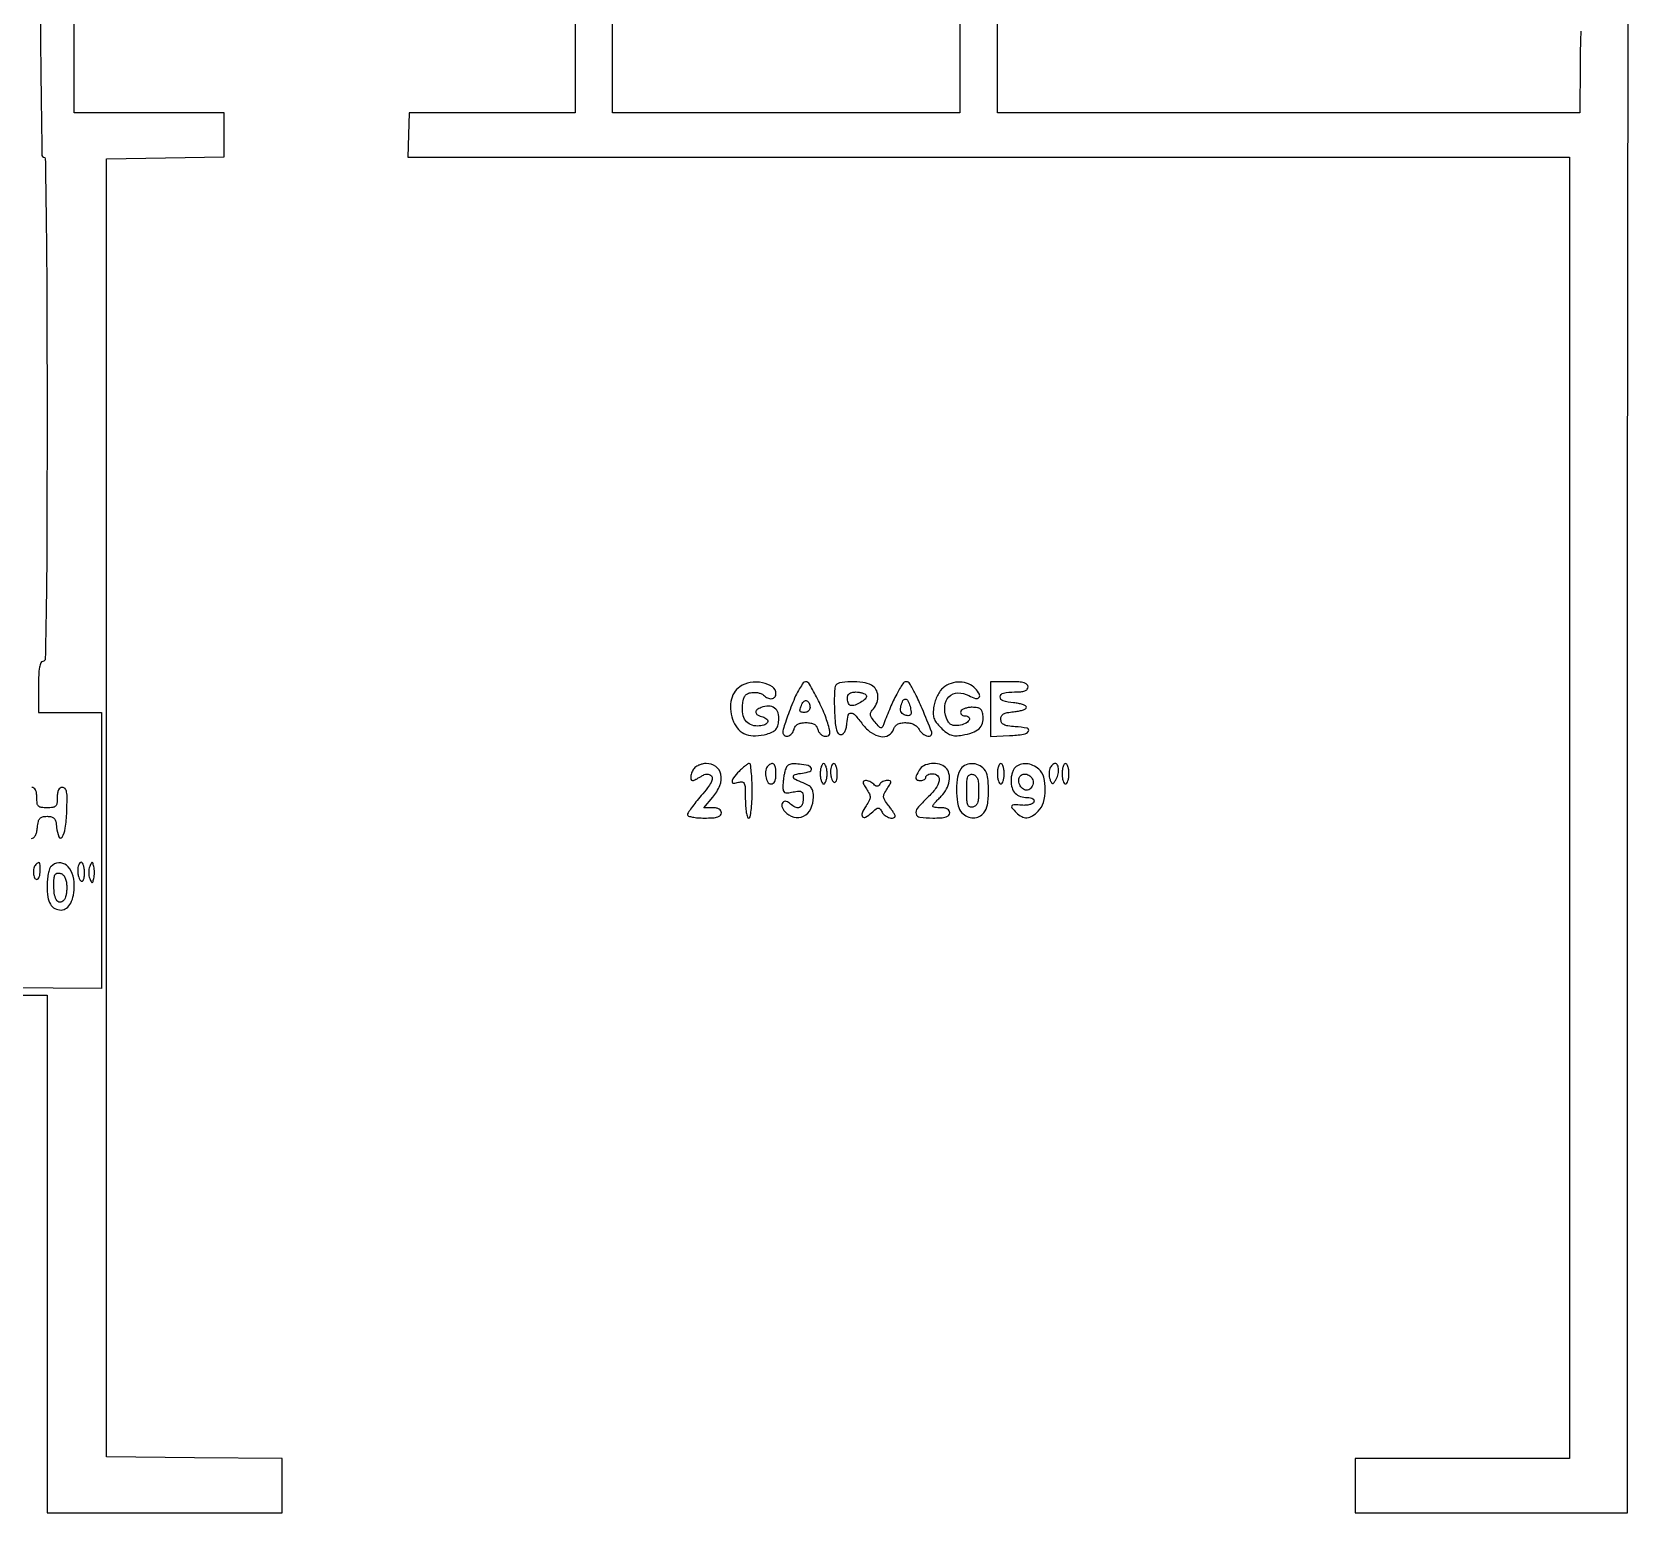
# Model space of a CAD drawing. Extents: x 1 to 1003, y 66 to 993.
# Drawn here: x 533.6 to 1003.3, y 66 to 500.7 of the extents above; entities that cross this region are included whole.
import ezdxf

# ---------------------------------------------------------------- set-up
doc = ezdxf.new("R2010")
doc.units = 0

msp = doc.modelspace()

# ---------------------------------------------------------------- linework, layer by layer
for points in [[(693, 538.985548), (693, 477), (668.657597, 477), (644.315194, 477), (644.104767, 470.5), (643.894339, 464), (814.44717, 464), (985, 464), (985, 273), (985, 82), (953.5, 82), (922, 82), (922, 74), (922, 66), (962, 66), (1002, 66), (1002.005174, 319.25, -0.000238), (1002.053765, 417.02894, -0.000375), (1002.198487, 500.971875, -0.000085), (1002.393355, 574.633606, -0.015828)], [(988.282867, 500.946875, 0.006457), (988.145018, 496.630966, 0.003369), (988.078947, 491.25), (988, 477), (902.5, 477), (817, 477), (817, 548.5)], [(536.058188, 505.576242, 0.002481), (536.253378, 482.75, 0.000345), (536.512896, 464.479902, 0.409858), (537, 464, -0.409858), (537.487104, 463.520098, -0.000345), (537.746622, 445.25, -0.002481), (537.941812, 422.423758, -0.000897), (538, 390, -0.000666), (537.949228, 351.862548, -0.003557), (537.745761, 331.049983, -0.001207), (537.468753, 316.701187, -0.406732), (536.75, 315.995131, 0.306581), (536.167894, 315.597862, 0.052402), (535.788145, 314.237681, 0.032043), (535.554693, 311.989838, 0.009238), (535.481486, 308.495131), (535.462972, 301), (544.731486, 301), (554, 301), (554, 260.489264), (554, 219.978527), (511.25, 220.239264)], [(533.436642, 264, 0.178112), (534.052276, 264.226489, 0.093219), (534.572559, 264.870085, 0.065527), (534.962359, 265.896094, 0.034035), (535.186642, 267.25, -0.028459), (535.453521, 268.980404, -0.126565), (535.907951, 269.893664, -0.161027), (536.681597, 270.355282, -0.054719), (538, 270.5, -0.055138), (539.323033, 270.353657, -0.162742), (540.096059, 269.887141, -0.125654), (540.549304, 268.961083, -0.027366), (540.817886, 267.189295, 0.069543), (541.469176, 264.464088, 0.612394), (542.411211, 264.37111, 0.109538), (543.368792, 266.978178, 0.023215), (543.79381, 271.829991, 0.007284), (543.895511, 275.683442, 0.046138), (543.738161, 277.636488, 0.121339), (543.303255, 278.626002, 0.232877), (542.54381, 279, 0.143575), (541.867253, 278.801638, 0.132042), (541.378651, 278.264189, 0.085829), (541.089207, 277.341656, 0.033208), (541, 276, -0.030723), (540.896154, 274.311537, -0.167168), (540.5, 273.5, -0.167168), (539.688463, 273.103846, -0.030723), (538, 273, -0.030723), (536.311537, 273.103846, -0.167168), (535.5, 273.5, -0.167168), (535.103846, 274.311537, -0.030723), (535, 276, 0.033607), (534.911037, 277.322075, 0.082504), (534.625, 278.25, 0.12651), (534.148955, 278.797909, 0.152103), (533.5, 279, 0.250296)]]:
    msp.add_lwpolyline(points, format="xyb")
for points in [[(806, 545.375), (806, 477), (755, 477), (704, 477), (704, 540.297052)], [(408.5, 218), (538, 218), (538, 142), (538, 66), (572.5, 66), (607, 66), (607, 73.983118), (607, 81.966235), (581.25, 82.233118), (555.5, 82.5), (555.5, 273), (555.5, 463.5), (572.75, 463.773614), (590, 464.047228), (590, 470.523614), (590, 477), (568, 477), (546, 477), (546, 539)]]:
    msp.add_lwpolyline(points)
for points in [[(741.34459, 308.528807, 0.110494), (739.688894, 306.714378, 0.086159), (738.776922, 304.198058, 0.077513), (738.715231, 301.27335, 0.065632), (739.525032, 298.285846, 0.093021), (741.04187, 295.977146, 0.112735), (743.204644, 294.56177, 0.099376), (745.990064, 294.121238, 0.059155), (749.317411, 294.656215, 0.037848), (750.967364, 295.264577, 0.107775), (751.941542, 295.995408, 0.111766), (752.502992, 297.048436, 0.042414), (752.806984, 298.696069, 0.097053), (752.601104, 300.837944, 0.165857), (751.571018, 302.286795, 0.160078), (749.838393, 302.835244, 0.089112), (747.640877, 302.415686, 0.067057), (746.388231, 301.73084, 0.283038), (746.080583, 300.971446, 0.238476), (746.614996, 300.246039, 0.053017), (748.100616, 299.683939, -0.124151), (749.345413, 298.999344, -0.348422), (749.484724, 298.080108, -0.19477), (748.449805, 297.267004, -0.070421), (746.563428, 297, -0.101878), (744.506625, 297.42348, -0.13794), (743.038805, 298.611079, -0.117096), (742.253236, 300.55944, -0.061533), (742.181769, 303.184676, -0.031784), (742.451972, 304.867112, -0.103161), (742.919032, 305.889874, -0.132013), (743.681174, 306.499049, -0.067916), (744.865335, 306.834665, -0.046072), (745.85054, 306.882461, -0.04264), (746.854473, 306.752402, -0.045419), (747.730238, 306.476848, -0.097756), (748.315335, 306.084665, 0.088217), (749.506271, 305.253326, 0.134871), (750.741294, 305.047275, 0.188493), (751.638849, 305.509341, 0.182683), (752, 306.464816, 0.245635), (750.946178, 308.480484, 0.104376), (748.054487, 309.700796, 0.086885), (744.414583, 309.766317, 0.114414)], [(756.657986, 303.225239, 0.005685), (755.639942, 300.541045, 0.007592), (754.780783, 298.08065, 0.005535), (754.117954, 296.009314, 0.074798), (754, 295.225239, 0.222374), (754.442121, 294.280305, 0.235946), (755.43352, 294.045953, 0.15042), (756.595764, 294.726766, 0.122234), (757.289749, 296, -0.085918), (757.707388, 296.917426, -0.113747), (758.379477, 297.538124, -0.090844), (759.37827, 297.889138, -0.039211), (760.789749, 298, -0.039211), (762.201228, 297.889138, -0.090844), (763.200021, 297.538124, -0.113747), (763.87211, 296.917426, -0.085918), (764.289749, 296, 0.074675), (764.617295, 295.235643, 0.071292), (765.159097, 294.5875, 0.075841), (765.825112, 294.150392, 0.107765), (766.514788, 294, 0.081864), (767.29254, 294.128199, 0.200711), (767.718927, 294.504351, 0.140585), (767.837457, 295.184999, 0.034759), (767.636567, 296.311898, 0.035836), (766.309721, 300.348948, 0.020393), (764.166533, 305.022474, 0.012087), (761.849225, 309.315973, 0.269157), (760.670596, 310, 0.242518), (760.004957, 309.656966, 0.021095), (758.93311, 308.009914, 0.02401), (757.774748, 305.820944, 0.016208)], [(769.417143, 308.644673, 0.075851), (769.229058, 307.783366, 0.008846), (769.138388, 305.809038, 0.010456), (769.121137, 303.442504, 0.008372), (769.198527, 300.894673, 0.01056), (769.41581, 297.714959, 0.046346), (769.756028, 295.866024, 0.097141), (770.265455, 294.858843, 0.231205), (771, 294.5, 0.165174), (771.655072, 294.722471, 0.102123), (772.191877, 295.343893, 0.070033), (772.585408, 296.361237, 0.033296), (772.813358, 297.75, -0.036977), (773.237418, 300.219791, -0.359629), (774.030662, 300.805947, -0.2028), (775.204056, 300.232975, -0.016195), (777.432202, 297.5, 0.075331), (779.941844, 295.072243, 0.114117), (782.738349, 293.918846, 0.163998), (785.079435, 294.299449, 0.196782), (786.5, 296, -0.084735), (786.963761, 296.898691, -0.102892), (787.6748, 297.522663, -0.0859), (788.681979, 297.883286, -0.04314), (790.032204, 298, -0.049324), (791.341171, 297.870559, -0.067541), (792.459236, 297.485078, -0.074414), (793.352249, 296.853671, -0.079014), (794, 296, 0.107844), (795.091941, 294.719939, 0.113138), (796.599915, 294.038609, 0.257619), (797.540364, 294.334919, 0.292698), (797.718068, 295.25, 0.005187), (794.905812, 302.129553, 0.017329), (792.859578, 306.555189, 0.018864), (791.264584, 309.437274, 0.262707), (790.267488, 310, 0.257747), (789.218068, 309.420533, 0.017581), (787.44621, 306.372819, 0.021627), (785.527704, 302.382936, 0.014267), (783.656321, 297.648539, -0.034416), (783.202886, 296.6241, -0.330406), (782.798044, 296.430001, -0.165877), (782.272811, 296.730675, -0.009842), (781.072659, 298.148539, -0.021942), (780.062199, 299.508898, -0.118131), (779.739904, 300.365613, -0.162916), (779.89375, 301.131067, -0.052824), (780.580208, 302.078741, 0.097375), (781.65594, 303.880269, 0.105068), (781.930616, 305.905649, 0.115286), (781.359771, 307.724389, 0.13728), (780.065741, 308.964816, 0.089864), (777.477898, 309.799915, 0.040762), (773.910278, 309.98354, 0.037341), (770.61523, 309.63727, 0.26202)], [(778.468991, 306.050173, -0.326657), (778.404577, 305.2248, -0.063996), (777.229932, 304.165877, -0.057268), (775.597477, 303.292196, -0.094528), (774.065741, 303, -0.181196), (773.658957, 303.15242, -0.091301), (773.313062, 303.5875, -0.071248), (773.078748, 304.234741, -0.051316), (773, 305, -0.075243), (773.140646, 305.92932, -0.147038), (773.555123, 306.545164, -0.125037), (774.295286, 306.891489, -0.04725), (775.440983, 307, -0.035803), (776.418395, 306.929922, -0.040224), (777.337366, 306.720988, -0.044116), (778.075713, 306.415644, -0.13504)], [(801.08037, 308.25, 0.069823), (800.21692, 307.316014, 0.035186), (799.395275, 305.934081, 0.034099), (798.733428, 304.359437, 0.042776), (798.350665, 302.823466, 0.032323), (798.156984, 300.771294, 0.087353), (798.367358, 299.32847, 0.086059), (799.060253, 298.031753, 0.030749), (800.454545, 296.454545, 0.030764), (802.011367, 295.07836, 0.083453), (803.302786, 294.379783, 0.087143), (804.717973, 294.157943, 0.035645), (806.662696, 294.332689, 0.041531), (809.66999, 295.081031, 0.103133), (811.614992, 296.227027, 0.136824), (812.619257, 297.825803, 0.101502), (812.800558, 299.914404, 0.048082), (812.513698, 301.248385, 0.147535), (811.996746, 302.002615, 0.133531), (811.113391, 302.388111, 0.036515), (809.583333, 302.5, 0.040128), (808.43644, 302.407806, 0.049627), (807.401042, 302.132812, 0.057751), (806.615994, 301.729932, 0.166392), (806.25, 301.25, 0.134046), (806.223701, 300.774461, 0.144529), (806.445312, 300.367188, 0.119977), (806.894439, 300.093931, 0.077096), (807.5, 300, -0.187376), (808.583764, 299.57908, -0.366519), (808.693489, 298.7215, -0.141932), (807.516813, 297.703052, -0.078566), (805.673366, 297.183624, -0.047228), (804.311655, 297.151683, -0.116789), (803.364663, 297.448213, -0.118747), (802.660739, 298.134026, -0.049721), (802.066039, 299.326303, -0.108559), (801.53975, 302.879455, -0.179823), (802.774742, 305.60775, -0.196035), (805.386818, 306.720532, -0.127425), (808.617653, 305.937034, 0.047305), (810.580768, 305.114306, 0.290403), (811.592147, 305.386541, 0.327861), (811.698441, 306.35819, 0.052772), (810.505548, 307.993869, 0.110479), (808.535346, 309.386087, 0.092243), (806.02478, 309.924173, 0.088335), (803.392628, 309.528936, 0.09023)], [(815, 301.950096), (815, 293.900192), (820.511501, 294.200096, 0.019899), (824.70024, 294.595647, 0.21544), (826.106412, 295.473995, 0.535869), (825.742503, 296.344912, 0.029738), (822.25, 296.807498, -0.017989), (820.063315, 297.045026, -0.083082), (818.855362, 297.43191, -0.15539), (818.229507, 298.056085, -0.120181), (818, 298.997133, -0.11235), (818.209974, 299.919796, -0.149653), (818.789329, 300.548431, -0.089012), (819.880096, 300.948464, -0.02285), (821.75, 301.189635, 0.024975), (823.18681, 301.381155, 0.038447), (824.398438, 301.70258, 0.044348), (825.262516, 302.093446, 0.270672), (825.5, 302.5, 0.270672), (825.262516, 302.906554, 0.044348), (824.398438, 303.29742, 0.038447), (823.18681, 303.618845, 0.024975), (821.75, 303.810365, -0.051053), (818.65241, 304.388743, -0.354413), (817.83791, 305.571706, -0.335242), (818.823048, 306.683314, -0.049718), (822, 307, 0.020272), (823.888175, 307.076585, 0.069535), (825.083333, 307.34375, 0.128937), (825.750359, 307.815157, 0.176579), (826, 308.5, 0.211442), (825.683247, 309.215544, 0.118311), (824.833333, 309.681818, 0.054498), (823.247932, 309.933383, 0.01212), (820.5, 310), (815, 310)], [(762, 302.440983, -0.103216), (761.885271, 301.891133, -0.098834), (761.559375, 301.423289, -0.096907), (761.072549, 301.109789, -0.095012), (760.5, 301, -0.036233), (759.465977, 301.075031, -0.274229), (759.100798, 301.37044, -0.168495), (759.088356, 301.949722, -0.013508), (759.604785, 303.412469, -0.13395), (760.247193, 304.28853, -0.270599), (761.065829, 304.406584, -0.204328), (761.756002, 303.712218, -0.095101)], [(791.343705, 302.79367, -0.02932), (791.679394, 301.113128, -0.188699), (791.481892, 300.286326, -0.280185), (790.846679, 300.004983, -0.059317), (789.620751, 300.31529, -0.109882), (789.051996, 300.692239, -0.107192), (788.690487, 301.277865, -0.090987), (788.568459, 302.04375, -0.058141), (788.694254, 302.938828, -0.052769), (789.281272, 304.49263, -0.298105), (790.011303, 304.915188, -0.273848), (790.746179, 304.423868, -0.047812)], [(728.2, 284.8, 0.084887), (727.465529, 283.762512, 0.067087), (727.04188, 282.452093, 0.091437), (727.045769, 281.387974, 0.360721), (727.513569, 281, 0.103493), (727.816019, 281.063281, 0.01177), (728.452459, 281.359832, 0.013829), (729.19993, 281.755873, 0.01084), (729.988609, 282.224959, -0.037255), (730.963963, 282.737425, -0.091489), (731.750009, 282.918844, -0.118332), (732.421398, 282.78888, -0.089896), (733.039613, 282.360387, -0.233559), (733.303265, 281.581795, -0.085849), (732.946503, 280.443271, -0.046411), (731.929016, 278.847772, -0.013243), (730.064573, 276.574608, 0.009197), (728.507495, 274.707207, 0.012947), (727.193968, 272.981999, 0.009166), (726.172976, 271.510293, 0.148116), (726, 270.93918, 0.328991), (726.270684, 270.572323, 0.028451), (727.46875, 270.275884, 0.028752), (729.083366, 270.067776, 0.017675), (731, 270, 0.014068), (733.460489, 270.069243, 0.058865), (734.916667, 270.325, 0.122766), (735.704941, 270.79299, 0.200296), (736, 271.5, 0.142538), (735.817846, 272.125984, 0.120408), (735.318518, 272.60515, 0.08738), (734.503732, 272.903325, 0.044154), (733.411106, 273), (730.822213, 273), (733.411106, 276.076725, 0.078999), (735.509199, 279.562354, 0.144601), (735.827618, 282.836339, 0.19617), (734.344793, 285.111115, 0.152593), (731.5, 286, 0.049362), (730.607922, 285.911715, 0.037889), (729.664375, 285.6475, 0.038897), (728.811593, 285.259976, 0.070395)], [(741.174314, 283.685549, 0.019047), (739.505248, 281.767501, 0.15711), (739.096235, 280.70141, 0.443707), (739.551111, 280.242103, 0.065684), (741, 280.5, -0.101592), (742.092297, 280.614941, -0.278897), (742.688695, 280.169395, -0.089257), (742.951168, 278.920606, -0.007281), (743, 275.567388, 0.016896), (743.07214, 273.433201, 0.027543), (743.29375, 271.63542, 0.026447), (743.60881, 270.293486, 0.333419), (744, 270, 0.358912), (744.413821, 270.340974, 0.01702), (744.71875, 272.25, 0.020476), (744.932089, 274.801826, 0.010616), (745, 278, 0.009684), (744.94059, 281.067301, 0.01603), (744.757455, 283.65, 0.009873), (744.50302, 285.715042, 0.373112), (744.174314, 286, 0.144193), (743.729555, 285.869014, 0.021075), (742.952469, 285.32013, 0.022371), (742.067318, 284.571783, 0.017509)], [(749.666667, 285.333333, 0.160479), (749.019164, 284.049602, 0.076123), (749.024866, 282.175783, 0.084686), (749.568426, 280.557061, 0.276183), (750.5, 280, 0.152103), (751.148955, 280.202091, 0.12651), (751.625, 280.75, 0.082504), (751.911037, 281.677925, 0.033607), (752, 283, 0.038338), (751.860738, 284.813585, 0.159359), (751.370923, 285.779436, 0.292752), (750.620257, 285.944001, 0.108326)], [(754.644039, 283.802592, 0.018978), (754.406646, 282.75937, 0.011864), (754.204463, 281.522793, 0.011903), (754.063008, 280.293179, 0.021152), (754.013655, 279.275, 0.048843), (754.122924, 278.083766, 0.224507), (754.521127, 277.538504, 0.154299), (755.31094, 277.384844, 0.020844), (757, 277.65, -0.021305), (758.7547, 277.923802, -0.178339), (759.521429, 277.735536, -0.215167), (759.903409, 277.116926, -0.032337), (760, 275.625, -0.087614), (759.709982, 273.982617, -0.211699), (758.872733, 273.113634, -0.209929), (757.660525, 273.146484, -0.086328), (756.287132, 274.112868, 0.126824), (754.980913, 274.883647, 0.308552), (753.969648, 274.551022, 0.245264), (753.758722, 273.346981, 0.107398), (754.589845, 271.900723, 0.142889), (757.253191, 270.262767, 0.186143), (760.076798, 270.547655, 0.164977), (762.219823, 272.735016, 0.112509), (763, 276.158293, 0.044646), (762.858293, 277.742152, 0.112398), (762.407398, 278.80176, 0.107524), (761.527804, 279.589551, 0.038831), (760, 280.306102, -0.024124), (757.683783, 281.310493, -0.262473), (757.130223, 282.119576, -0.366958), (757.603573, 282.787209, -0.034037), (759.75, 283.183578, 0.052247), (761.973638, 283.678396, 0.413402), (762.399985, 284.531563, 0.258785), (761.47447, 285.383031, 0.038492), (758.880385, 285.802592, 0.022698), (756.903206, 285.877794, 0.108855), (755.810199, 285.628521, 0.155719), (755.129316, 284.99416, 0.062606)], [(765, 283, 0.031626), (765.072766, 281.850749, 0.048861), (765.29375, 280.88125, 0.06271), (765.615738, 280.209557, 0.254951), (766, 280, 0.254951), (766.384262, 280.209557, 0.06271), (766.70625, 280.88125, 0.048861), (766.927234, 281.850749, 0.031626), (767, 283, 0.031626), (766.927234, 284.149251, 0.048861), (766.70625, 285.11875, 0.06271), (766.384262, 285.790443, 0.254951), (766, 286, 0.254951), (765.615738, 285.790443, 0.06271), (765.29375, 285.11875, 0.048861), (765.072766, 284.149251, 0.031626)], [(768, 283.559017, 0.037634), (768.073842, 282.57934, 0.041396), (768.29375, 281.653525, 0.045439), (768.615492, 280.906663, 0.130646), (769, 280.5, 0.297719), (769.391769, 280.509855, 0.145541), (769.718784, 280.916013, 0.069343), (769.933656, 281.756294, 0.027979), (770, 282.940983, 0.031003), (769.927265, 284.112882, 0.048032), (769.70625, 285.101414, 0.061379), (769.384428, 285.787575, 0.257909), (769, 286, 0.222681), (768.617207, 285.820624, 0.076538), (768.29375, 285.282961, 0.058208), (768.07317, 284.49372, 0.039081)], [(794.035184, 284.065741, 0.015936), (793.196307, 282.370564, 0.145547), (793.08382, 281.564141, 0.298334), (793.467885, 281.13526, 0.065247), (794.5, 281, 0.064853), (795.073457, 281.074694, 0.082425), (795.559375, 281.29375, 0.098894), (795.884432, 281.618646, 0.148195), (796, 282, -0.191087), (796.151477, 282.381882, -0.088204), (796.5875, 282.70625, -0.068025), (797.234582, 282.926307, -0.048028), (798, 283, -0.204689), (799.484455, 282.365722, -0.248506), (799.891594, 280.928513, -0.109163), (798.861093, 278.672985, -0.038768), (796.5, 276, 0.022017), (793.52664, 272.852726, 0.244172), (793.138092, 271.222628, 0.309729), (794.254618, 270.233236, 0.031106), (798, 270, 0.014068), (800.460489, 270.069243, 0.058865), (801.916667, 270.325, 0.122766), (802.704941, 270.79299, 0.200296), (803, 271.5, 0.140575), (802.822179, 272.11998, 0.118484), (802.333333, 272.6, 0.088208), (801.543379, 272.90137, 0.04716), (800.5, 273, -0.017105), (799.541664, 273.032794, -0.027868), (798.734375, 273.133523, -0.026982), (798.132758, 273.276803, -0.332234), (798, 273.454545, -0.169247), (798.096493, 273.731446, -0.007906), (798.734375, 274.509943, -0.012318), (799.542139, 275.418222, -0.008468), (800.5, 276.409091, 0.071127), (802.090823, 278.530705, 0.087135), (802.886899, 280.873642, 0.100924), (802.782483, 283.072107, 0.135004), (801.8, 284.8, 0.137026), (800.038329, 285.792456, 0.083939), (797.644506, 285.968004, 0.086366), (795.391639, 285.352778, 0.16151)], [(806.035184, 284.065741, 0.094313), (805.168132, 281.295487, 0.039559), (805.026203, 277.374683, 0.038356), (805.477499, 273.61829, 0.148363), (806.571429, 271.571429, 0.088199), (808.170344, 270.455211, 0.108648), (809.94245, 270.064389, 0.114395), (811.645777, 270.458148, 0.106169), (813.055941, 271.567405, 0.13748), (814.080807, 273.865593, 0.035171), (814.392694, 277.96595, 0.035075), (814.127889, 282.064753, 0.140318), (813.127555, 284.344764, 0.12268), (811.473589, 285.56185, 0.107807), (809.35837, 285.936851, 0.113479), (807.364708, 285.395139, 0.148093)], [(811.5, 278, -0.017558), (811.420796, 275.745196, -0.069797), (811.133344, 274.393869, -0.125966), (810.592919, 273.603209, -0.133372), (809.75, 273.190371, -0.147978), (808.860725, 273.282804, -0.209079), (808.318636, 273.851805, -0.077062), (808.058527, 275.167761, -0.010331), (808, 278, -0.010331), (808.058527, 280.832239, -0.077062), (808.318636, 282.148195, -0.209079), (808.860725, 282.717196, -0.147978), (809.75, 282.809629, -0.133372), (810.592919, 282.396791, -0.125966), (811.133344, 281.606131, -0.069797), (811.420796, 280.254804, -0.017558)], [(817, 283, 0.031626), (817.072766, 281.850749, 0.048861), (817.29375, 280.88125, 0.06271), (817.615738, 280.209557, 0.254951), (818, 280, 0.254951), (818.384262, 280.209557, 0.06271), (818.70625, 280.88125, 0.048861), (818.927234, 281.850749, 0.031626), (819, 283, 0.031626), (818.927234, 284.149251, 0.048861), (818.70625, 285.11875, 0.06271), (818.384262, 285.790443, 0.254951), (818, 286, 0.254951), (817.615738, 285.790443, 0.06271), (817.29375, 285.11875, 0.048861), (817.072766, 284.149251, 0.031626)], [(822.2, 284.8, 0.082665), (821.739331, 284.155329, 0.03742), (821.3525, 283.18875, 0.035729), (821.088514, 282.083486, 0.040779), (821, 281, 0.072743), (821.312748, 278.861688, 0.118753), (822.229687, 277.285387, 0.122415), (823.740325, 276.330019, 0.080248), (825.783333, 276, -0.041254), (826.750074, 275.920101, -0.102148), (827.410026, 275.66526, -0.168316), (827.726644, 275.261645, -0.169513), (827.724522, 274.75, -0.176317), (827.330936, 274.272176, -0.065484), (826.517259, 273.926295, -0.052514), (825.415769, 273.74149, -0.035496), (824.141188, 273.753806, 0.011472), (821.790593, 273.889541, 0.250549), (821.191626, 273.595575, 0.347631), (821.217671, 273.024448, 0.017677), (822.571429, 271.571429, 0.075395), (824.136582, 270.418481, 0.138617), (825.672852, 270.092787, 0.124947), (827.263853, 270.611518, 0.055462), (829, 272, 0.127793), (830.511056, 274.571941, 0.065872), (831.055736, 278.290911, 0.066677), (830.616627, 281.954622, 0.146738), (829.171259, 284.345012, 0.080179), (827.448565, 285.46274, 0.087815), (825.51506, 285.936625, 0.095621), (823.672128, 285.704138, 0.117853)], [(827.5, 280.5, -0.078108), (827.377837, 279.722752, -0.076664), (827.022899, 279.014963, -0.08162), (826.496137, 278.483264, -0.109669), (825.875827, 278.214603, -0.189842), (824.693812, 278.435764, -0.121572), (823.71062, 279.452446, -0.114318), (823.275133, 280.865013, -0.157528), (823.589992, 282.145611, -0.204135), (824.582596, 282.846008, -0.153723), (825.927114, 282.720186, -0.136431), (827.071736, 281.814181, -0.158829)], [(832.361626, 284.5, 0.0622), (832.188845, 283.800522, 0.036105), (832.149211, 282.934795, 0.035541), (832.236006, 282.047265, 0.049509), (832.446806, 281.278025, 0.021499), (832.847105, 280.355503, 0.245408), (833.155874, 280.127, 0.271633), (833.497023, 280.261156, 0.025443), (834.038482, 281.028025, 0.072011), (834.731029, 282.578261, 0.072731), (834.952331, 284.255902, 0.098965), (834.678114, 285.534057, 0.299004), (833.968615, 286, 0.12413), (833.531511, 285.889786, 0.064334), (833.071116, 285.559375, 0.05786), (832.65847, 285.073647, 0.055615)], [(836, 283, 0.031626), (836.072766, 281.850749, 0.048861), (836.29375, 280.88125, 0.06271), (836.615738, 280.209557, 0.254951), (837, 280, 0.254951), (837.384262, 280.209557, 0.06271), (837.70625, 280.88125, 0.048861), (837.927234, 281.850749, 0.031626), (838, 283, 0.031626), (837.927234, 284.149251, 0.048861), (837.70625, 285.11875, 0.06271), (837.384262, 285.790443, 0.254951), (837, 286, 0.254951), (836.615738, 285.790443, 0.06271), (836.29375, 285.11875, 0.048861), (836.072766, 284.149251, 0.031626)], [(778.545978, 278.570172, -0.027632), (779.405174, 277.08609, -0.123594), (779.626297, 276.113712, -0.116596), (779.368433, 275.122391, -0.023358), (778.433573, 273.538964, 0.037061), (777.273031, 271.444334, 0.289371), (777.412702, 270.388248, 0.374445), (778.318414, 270.242659, 0.044624), (780.075858, 271.568651, -0.013604), (781.379901, 272.685792, -0.158473), (781.998351, 272.923404, -0.247175), (782.497056, 272.693389, -0.035967), (783.131679, 271.729186, 0.111539), (784.042884, 270.715819, 0.082793), (785.402233, 270.057394, 0.125471), (786.535508, 270.016331, 0.352999), (787, 270.592271, 0.130919), (786.906189, 270.94441, 0.011405), (786.422966, 271.744141, 0.014372), (785.788007, 272.682138, 0.010675), (785.03563, 273.681833, -0.022233), (783.933885, 275.218391, -0.125481), (783.611522, 276.165883, -0.13703), (783.797076, 277.109923, -0.028407), (784.65064, 278.589562, 0.009312), (785.557798, 280.03196, 0.134067), (785.721375, 280.60896, 0.353521), (785.482792, 280.910157, 0.055373), (784.674027, 281, 0.062257), (784.029001, 280.919373, 0.051363), (783.377741, 280.680655, 0.053328), (782.817582, 280.32905, 0.087759), (782.446149, 279.912868, -0.075363), (782.072821, 279.473233, -0.181024), (781.678773, 279.325735, -0.150038), (781.231562, 279.463023, -0.047458), (780.687132, 279.912868, 0.052142), (780.173779, 280.329024, 0.03834), (779.530698, 280.680655, 0.039072), (778.862753, 280.92117, 0.066981), (778.276947, 281, 0.135534), (777.746138, 280.853422, 0.293577), (777.565718, 280.490032, 0.10255), (777.787538, 279.808494, 0.01525)], [(534.666667, 256.333333, 0.148246), (534.117117, 255.305634, 0.068475), (534.025382, 253.777653, 0.077107), (534.338097, 252.446162, 0.305562), (535, 252, 0.226478), (535.382936, 252.182831, 0.074992), (535.70625, 252.734375, 0.057076), (535.926884, 253.542644, 0.038131), (536, 254.5, 0.011827), (535.959636, 256.206136, 0.146405), (535.746711, 256.811817, 0.394613), (535.359821, 256.886341, 0.056055)], [(539.2, 255.8, 0.118024), (538.735813, 255.043632, 0.027871), (538.3525, 253.60125, 0.027171), (538.088229, 251.849005, 0.023845), (538, 250, 0.036763), (538.234579, 246.813866, 0.097742), (538.995986, 244.673999, 0.141551), (540.305968, 243.446638, 0.118453), (542.164816, 243, 0.169574), (543.707023, 243.538521, 0.105053), (544.940387, 245.034257, 0.076389), (545.737966, 247.380116, 0.043841), (546, 250.36283, 0.087494), (545.402611, 253.750574, 0.137665), (543.690691, 256.134896, 0.191549), (541.418017, 256.827903, 0.177546)], [(543.760519, 250.491811, -0.029999), (543.794031, 249.245266, -0.027986), (543.680513, 247.974023, -0.029116), (543.45033, 246.857055, -0.079272), (543.122322, 246.121885, -0.182692), (542.034097, 245.325901, -0.303702), (540.99632, 245.66932, -0.1234), (540.233741, 247.395629, -0.042627), (540, 250.132341, -0.015566), (540.066031, 252.252874, -0.095625), (540.338339, 253.306441, -0.211771), (540.876863, 253.769152, -0.120495), (541.75, 253.815135, -0.118473), (542.509655, 253.473097, -0.092214), (543.114285, 252.794712, -0.072784), (543.537391, 251.790489, -0.04167)], [(547, 254.559017, 0.037634), (547.073842, 253.57934, 0.041396), (547.29375, 252.653525, 0.045439), (547.615492, 251.906663, 0.130646), (548, 251.5, 0.297719), (548.391769, 251.509855, 0.145541), (548.718784, 251.916013, 0.069343), (548.933656, 252.756294, 0.027979), (549, 253.940983, 0.031003), (548.927265, 255.112882, 0.048032), (548.70625, 256.101414, 0.061379), (548.384428, 256.787575, 0.257909), (548, 257, 0.222681), (547.617207, 256.820624, 0.076538), (547.29375, 256.282961, 0.058208), (547.07317, 255.49372, 0.039081)], [(550.547769, 255.75, 0.061668), (550.311862, 254.951799, 0.04107), (550.233549, 254, 0.04107), (550.311862, 253.048201, 0.061668), (550.547769, 252.25, 0.006693), (551.052024, 251.132663, 0.291205), (551.260491, 251, 0.338063), (551.443691, 251.13985, 0.008005), (551.728082, 252.25, 0.036447), (551.85829, 253.047171, 0.022265), (551.900741, 254, 0.022265), (551.85829, 254.952829, 0.036447), (551.728082, 255.75, 0.008005), (551.443691, 256.86015, 0.338063), (551.260491, 257, 0.291205), (551.052024, 256.867337, 0.006693)]]:
    msp.add_lwpolyline(points, format="xyb", close=True)

doc.saveas('drawing.dxf')
